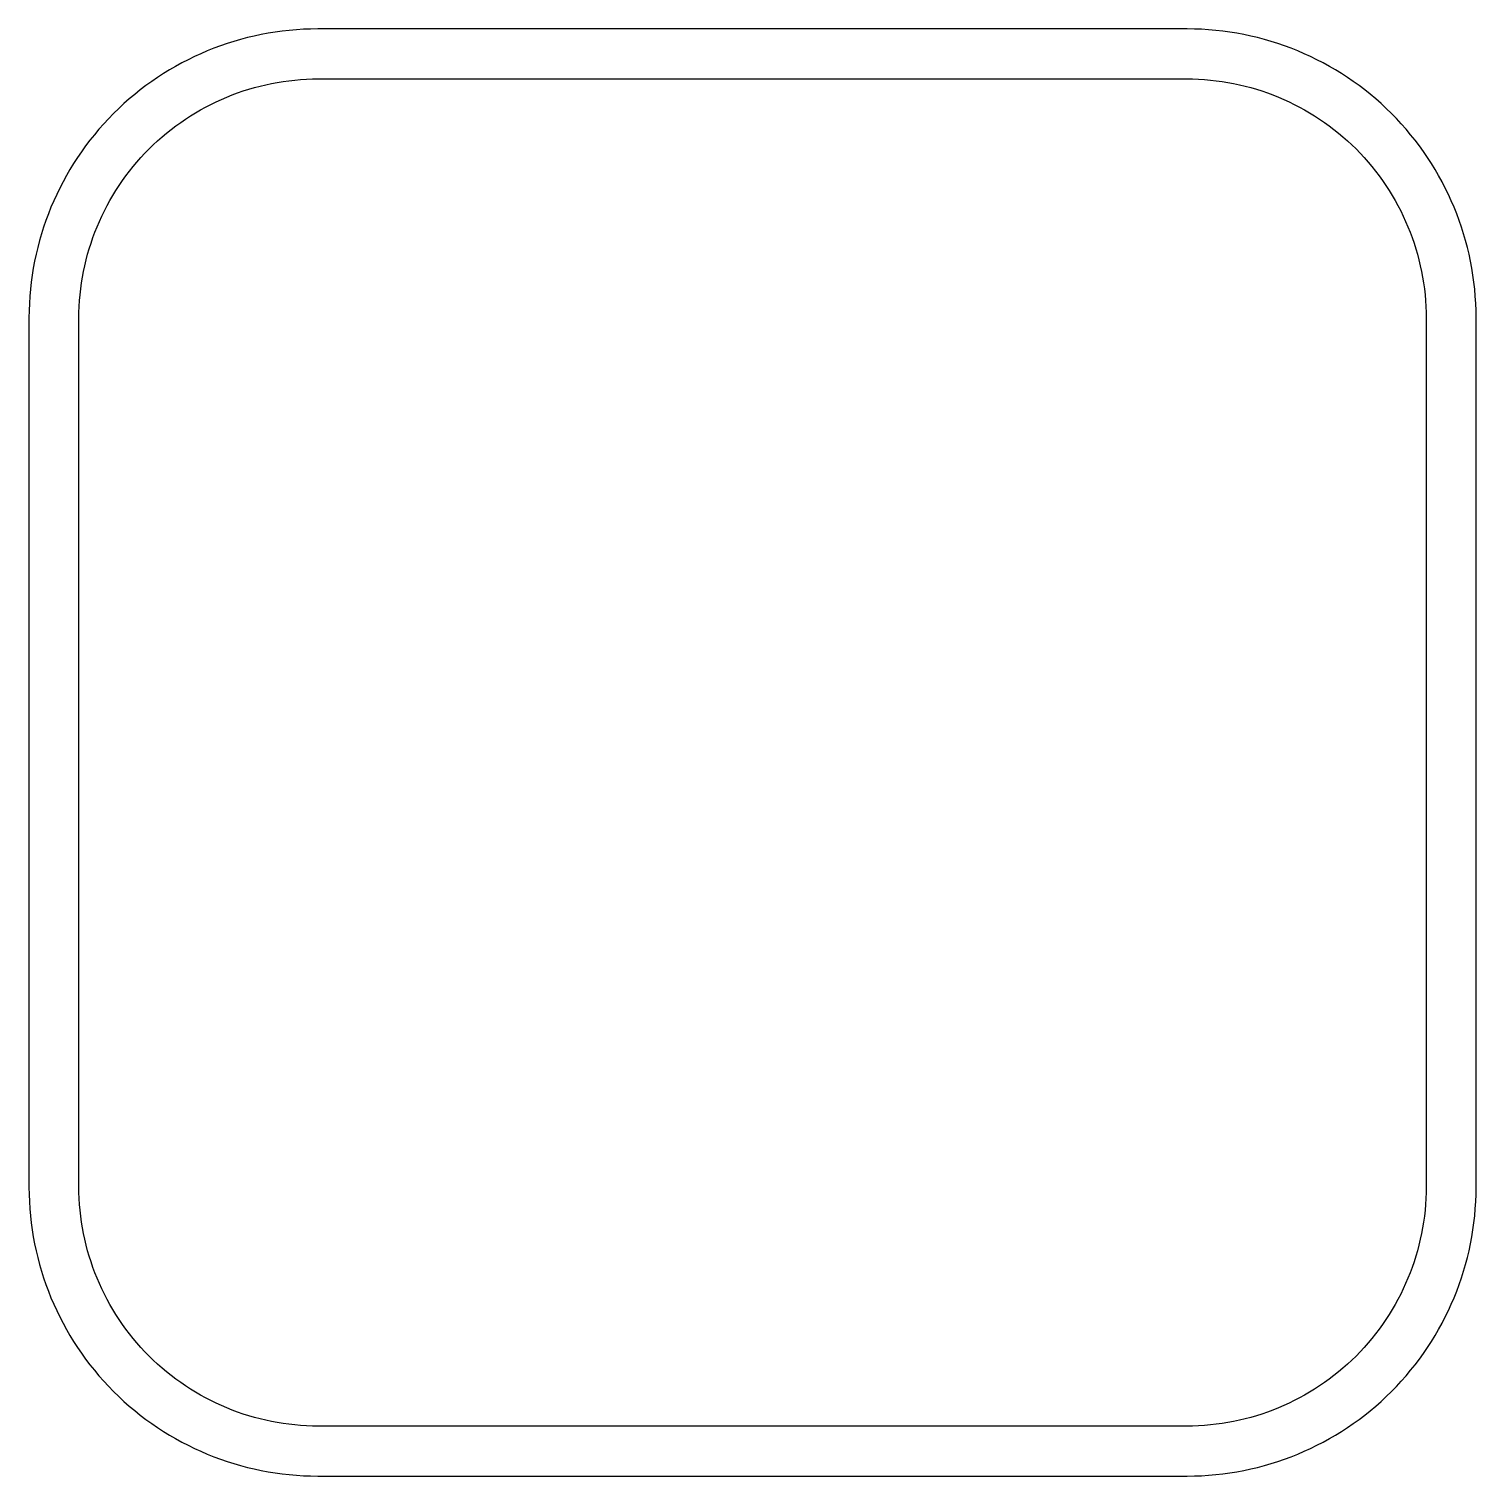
# Model space of a CAD drawing. Header units: millimetres. Extents: x -29 to 116, y 0 to 145.
import ezdxf

# ---------------------------------------------------------------- set-up
doc = ezdxf.new("R2010")
doc.units = ezdxf.units.MM

msp = doc.modelspace()

# ---------------------------------------------------------------- linework, layer by layer
for points in [[(0, 145, 0.414214), (-28.94, 116.06), (-28.94, 28.94, 0.414214), (0, 0), (87.11, 0, 0.414214), (116.06, 28.94), (116.06, 116.06, 0.414214), (87.11, 145)], [(-23.94, 29), (-23.94, 116, -0.414214), (0.06, 140), (87.06, 140, -0.414214), (111.06, 116), (111.06, 29, -0.414214), (87.06, 5), (0.06, 5, -0.414214)]]:
    msp.add_lwpolyline(points, format="xyb", close=True)

doc.saveas('drawing.dxf')
